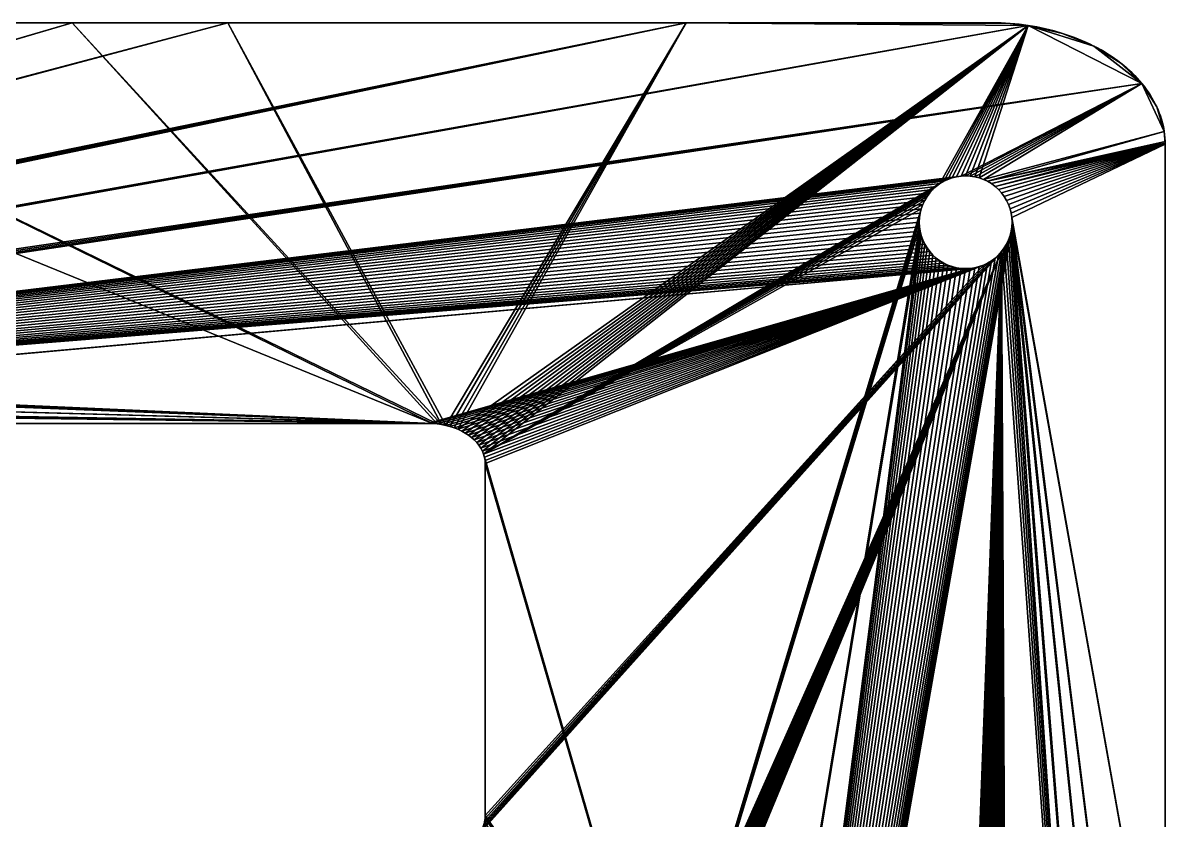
# Model space of a CAD drawing. Extents: x -56 to 56, y -42 to 42.
# Drawn here: x 19.22 to 56.15, y 16.61 to 42.4 of the extents above; entities that cross this region are included whole.
import ezdxf

# ---------------------------------------------------------------- set-up
doc = ezdxf.new("R2010")
doc.units = 0

msp = doc.modelspace()

# ---------------------------------------------------------------- linework, layer by layer
for points in [[(32.467, 29.437, 13), (-25.993, 32.032, 13), (0.718, 42.4, 13)], [(20.818, 42.4, 16), (5.998, 42.4, 16), (-23.25, 29.524, 16)], [(20.818, 42.4, 16), (-23.25, 29.524, 16), (-23.163, 29.431, 16)], [(25.843, 42.4, 16), (20.818, 42.4, 16), (-23.163, 29.431, 16)], [(25.843, 42.4, 16), (-23.163, 29.431, 16), (-23.084, 29.334, 16)], [(40.663, 42.4, 16), (25.843, 42.4, 16), (-23.084, 29.334, 16)], [(40.663, 42.4, 16), (-23.084, 29.334, 16), (-23.015, 29.235, 16)], [(40.663, 42.4, 16), (-23.015, 29.235, 16), (-22.955, 29.134, 16)], [(40.663, 42.4, 16), (-22.955, 29.134, 16), (-22.906, 29.031, 16)], [(51.718, 42.314, 16), (40.663, 42.4, 16), (-22.906, 29.031, 16)], [(51.718, 42.314, 16), (-22.906, 29.031, 16), (-22.868, 28.928, 16)], [(55.4, 40.436, 16), (51.718, 42.314, 16), (-22.868, 28.928, 16)], [(32.467, 29.437, 13), (0.718, 42.4, 13), (5.998, 42.4, 13)], [(20.818, 42.4, 13), (5.998, 42.4, 13), (5.998, 42.4, 16)], [(20.818, 42.4, 13), (5.998, 42.4, 16), (20.818, 42.4, 16)], [(32.611, 29.425, 13), (32.467, 29.437, 13), (5.998, 42.4, 13)], [(32.611, 29.425, 13), (5.998, 42.4, 13), (20.818, 42.4, 13)], [(25.843, 42.4, 16), (25.843, 42.4, 13), (20.818, 42.4, 13)], [(25.843, 42.4, 16), (20.818, 42.4, 13), (20.818, 42.4, 16)], [(32.753, 29.405, 13), (32.611, 29.425, 13), (20.818, 42.4, 13)], [(32.753, 29.405, 13), (20.818, 42.4, 13), (25.843, 42.4, 13)], [(40.663, 42.4, 13), (25.843, 42.4, 13), (25.843, 42.4, 16)], [(40.663, 42.4, 13), (25.843, 42.4, 16), (40.663, 42.4, 16)], [(32.893, 29.377, 13), (32.753, 29.405, 13), (25.843, 42.4, 13)], [(32.893, 29.377, 13), (25.843, 42.4, 13), (40.663, 42.4, 13)], [(33.029, 29.342, 13), (32.893, 29.377, 13), (40.663, 42.4, 13)], [(33.16, 29.299, 13), (33.029, 29.342, 13), (40.663, 42.4, 13)], [(33.287, 29.25, 13), (33.16, 29.299, 13), (40.663, 42.4, 13)], [(33.287, 29.25, 13), (40.663, 42.4, 13), (51.718, 42.314, 13)], [(33.407, 29.193, 13), (33.287, 29.25, 13), (51.718, 42.314, 13)], [(33.521, 29.13, 13), (33.407, 29.193, 13), (51.718, 42.314, 13)], [(33.628, 29.061, 13), (33.521, 29.13, 13), (51.718, 42.314, 13)], [(33.726, 28.986, 13), (33.628, 29.061, 13), (51.718, 42.314, 13)], [(33.816, 28.906, 13), (33.726, 28.986, 13), (51.718, 42.314, 13)], [(33.896, 28.822, 13), (33.816, 28.906, 13), (51.718, 42.314, 13)], [(33.967, 28.733, 13), (33.896, 28.822, 13), (51.718, 42.314, 13)], [(34.028, 28.64, 13), (33.967, 28.733, 13), (51.718, 42.314, 13)], [(34.078, 28.545, 13), (34.028, 28.64, 13), (51.718, 42.314, 13)], [(34.117, 28.447, 13), (34.078, 28.545, 13), (51.718, 42.314, 13)], [(34.117, 28.447, 13), (51.718, 42.314, 13), (48.867, 37.197, 13)], [(50.554, 42.4, 13), (40.663, 42.4, 13), (40.663, 42.4, 16)], [(50.554, 42.4, 13), (40.663, 42.4, 16), (50.554, 42.4, 16)], [(40.663, 42.4, 13), (50.554, 42.4, 13), (50.701, 42.399, 13)], [(40.663, 42.4, 13), (50.701, 42.399, 13), (50.847, 42.395, 13)], [(40.663, 42.4, 13), (50.847, 42.395, 13), (51.139, 42.378, 13)], [(40.663, 42.4, 13), (51.139, 42.378, 13), (51.718, 42.314, 13)], [(50.701, 42.399, 16), (50.554, 42.4, 16), (40.663, 42.4, 16)], [(50.847, 42.395, 16), (50.701, 42.399, 16), (40.663, 42.4, 16)], [(51.139, 42.378, 16), (50.847, 42.395, 16), (40.663, 42.4, 16)], [(51.718, 42.314, 16), (51.139, 42.378, 16), (40.663, 42.4, 16)], [(51.718, 42.314, 13), (48.993, 37.273, 13), (48.867, 37.197, 13)], [(51.718, 42.314, 13), (49.126, 37.336, 13), (48.993, 37.273, 13)], [(51.718, 42.314, 13), (49.265, 37.385, 13), (49.126, 37.336, 13)], [(51.718, 42.314, 13), (49.407, 37.421, 13), (49.265, 37.385, 13)], [(51.718, 42.314, 13), (49.553, 37.443, 13), (49.407, 37.421, 13)], [(51.718, 42.314, 13), (49.7, 37.45, 13), (49.553, 37.443, 13)], [(51.718, 42.314, 13), (49.847, 37.443, 13), (49.7, 37.45, 13)], [(51.718, 42.314, 13), (49.993, 37.421, 13), (49.847, 37.443, 13)], [(51.718, 42.314, 13), (50.135, 37.385, 13), (49.993, 37.421, 13)], [(51.718, 42.314, 13), (55.4, 40.436, 13), (50.135, 37.385, 13)], [(50.554, 42.4, 16), (50.701, 42.399, 16), (50.701, 42.399, 13)], [(50.554, 42.4, 16), (50.701, 42.399, 13), (50.554, 42.4, 13)], [(50.701, 42.399, 16), (50.847, 42.395, 16), (50.847, 42.395, 13)], [(50.701, 42.399, 16), (50.847, 42.395, 13), (50.701, 42.399, 13)], [(50.847, 42.395, 16), (50.993, 42.388, 16), (50.993, 42.388, 13)], [(50.847, 42.395, 16), (50.993, 42.388, 13), (50.847, 42.395, 13)], [(50.847, 42.395, 13), (50.993, 42.388, 13), (51.139, 42.378, 13)], [(51.139, 42.378, 16), (50.993, 42.388, 16), (50.847, 42.395, 16)], [(50.993, 42.388, 16), (51.139, 42.378, 16), (51.139, 42.378, 13)], [(50.993, 42.388, 16), (51.139, 42.378, 13), (50.993, 42.388, 13)], [(51.139, 42.378, 16), (51.285, 42.366, 16), (51.285, 42.366, 13)], [(51.139, 42.378, 16), (51.285, 42.366, 13), (51.139, 42.378, 13)], [(51.139, 42.378, 13), (51.285, 42.366, 13), (51.43, 42.352, 13)], [(51.139, 42.378, 13), (51.43, 42.352, 13), (51.718, 42.314, 13)], [(51.43, 42.352, 16), (51.285, 42.366, 16), (51.139, 42.378, 16)], [(51.718, 42.314, 16), (51.43, 42.352, 16), (51.139, 42.378, 16)], [(51.285, 42.366, 16), (51.43, 42.352, 16), (51.43, 42.352, 13)], [(51.285, 42.366, 16), (51.43, 42.352, 13), (51.285, 42.366, 13)], [(51.43, 42.352, 16), (51.574, 42.334, 16), (51.574, 42.334, 13)], [(51.43, 42.352, 16), (51.574, 42.334, 13), (51.43, 42.352, 13)], [(51.43, 42.352, 13), (51.574, 42.334, 13), (51.718, 42.314, 13)], [(51.718, 42.314, 16), (51.574, 42.334, 16), (51.43, 42.352, 16)], [(51.574, 42.334, 16), (51.718, 42.314, 16), (51.718, 42.314, 13)], [(51.574, 42.334, 16), (51.718, 42.314, 13), (51.574, 42.334, 13)], [(51.718, 42.314, 16), (51.861, 42.291, 16), (51.861, 42.291, 13)], [(51.718, 42.314, 16), (51.861, 42.291, 13), (51.718, 42.314, 13)], [(51.718, 42.314, 13), (51.861, 42.291, 13), (52.003, 42.266, 13)], [(51.718, 42.314, 13), (52.003, 42.266, 13), (52.283, 42.208, 13)], [(51.718, 42.314, 13), (52.283, 42.208, 13), (52.83, 42.06, 13)], [(51.718, 42.314, 13), (52.83, 42.06, 13), (53.843, 41.65, 13)], [(51.718, 42.314, 13), (53.843, 41.65, 13), (55.4, 40.436, 13)], [(52.003, 42.266, 16), (51.861, 42.291, 16), (51.718, 42.314, 16)], [(52.283, 42.208, 16), (52.003, 42.266, 16), (51.718, 42.314, 16)], [(52.83, 42.06, 16), (52.283, 42.208, 16), (51.718, 42.314, 16)], [(53.843, 41.65, 16), (52.83, 42.06, 16), (51.718, 42.314, 16)], [(55.4, 40.436, 16), (53.843, 41.65, 16), (51.718, 42.314, 16)], [(51.861, 42.291, 16), (52.003, 42.266, 16), (52.003, 42.266, 13)], [(51.861, 42.291, 16), (52.003, 42.266, 13), (51.861, 42.291, 13)], [(52.003, 42.266, 16), (52.144, 42.238, 16), (52.144, 42.238, 13)], [(52.003, 42.266, 16), (52.144, 42.238, 13), (52.003, 42.266, 13)], [(52.003, 42.266, 13), (52.144, 42.238, 13), (52.283, 42.208, 13)], [(52.283, 42.208, 16), (52.144, 42.238, 16), (52.003, 42.266, 16)], [(52.144, 42.238, 16), (52.283, 42.208, 16), (52.283, 42.208, 13)], [(52.144, 42.238, 16), (52.283, 42.208, 13), (52.144, 42.238, 13)], [(52.283, 42.208, 16), (52.422, 42.175, 16), (52.422, 42.175, 13)], [(52.283, 42.208, 16), (52.422, 42.175, 13), (52.283, 42.208, 13)], [(52.283, 42.208, 13), (52.422, 42.175, 13), (52.56, 42.139, 13)], [(52.283, 42.208, 13), (52.56, 42.139, 13), (52.83, 42.06, 13)], [(52.56, 42.139, 16), (52.422, 42.175, 16), (52.283, 42.208, 16)], [(52.83, 42.06, 16), (52.56, 42.139, 16), (52.283, 42.208, 16)], [(52.422, 42.175, 16), (52.56, 42.139, 16), (52.56, 42.139, 13)], [(52.422, 42.175, 16), (52.56, 42.139, 13), (52.422, 42.175, 13)], [(52.56, 42.139, 16), (52.696, 42.101, 16), (52.696, 42.101, 13)], [(52.56, 42.139, 16), (52.696, 42.101, 13), (52.56, 42.139, 13)], [(52.56, 42.139, 13), (52.696, 42.101, 13), (52.83, 42.06, 13)], [(52.83, 42.06, 16), (52.696, 42.101, 16), (52.56, 42.139, 16)], [(52.696, 42.101, 16), (52.83, 42.06, 16), (52.83, 42.06, 13)], [(52.696, 42.101, 16), (52.83, 42.06, 13), (52.696, 42.101, 13)], [(52.83, 42.06, 16), (52.963, 42.017, 16), (52.963, 42.017, 13)], [(52.83, 42.06, 16), (52.963, 42.017, 13), (52.83, 42.06, 13)], [(52.83, 42.06, 13), (52.963, 42.017, 13), (53.095, 41.972, 13)], [(52.83, 42.06, 13), (53.095, 41.972, 13), (53.352, 41.874, 13)], [(52.83, 42.06, 13), (53.352, 41.874, 13), (53.843, 41.65, 13)], [(53.095, 41.972, 16), (52.963, 42.017, 16), (52.83, 42.06, 16)], [(53.352, 41.874, 16), (53.095, 41.972, 16), (52.83, 42.06, 16)], [(53.843, 41.65, 16), (53.352, 41.874, 16), (52.83, 42.06, 16)], [(52.963, 42.017, 16), (53.095, 41.972, 16), (53.095, 41.972, 13)], [(52.963, 42.017, 16), (53.095, 41.972, 13), (52.963, 42.017, 13)], [(53.095, 41.972, 16), (53.224, 41.924, 16), (53.224, 41.924, 13)], [(53.095, 41.972, 16), (53.224, 41.924, 13), (53.095, 41.972, 13)], [(53.095, 41.972, 13), (53.224, 41.924, 13), (53.352, 41.874, 13)], [(53.352, 41.874, 16), (53.224, 41.924, 16), (53.095, 41.972, 16)], [(53.224, 41.924, 16), (53.352, 41.874, 16), (53.352, 41.874, 13)], [(53.224, 41.924, 16), (53.352, 41.874, 13), (53.224, 41.924, 13)], [(53.352, 41.874, 16), (53.478, 41.821, 16), (53.478, 41.821, 13)], [(53.352, 41.874, 16), (53.478, 41.821, 13), (53.352, 41.874, 13)], [(53.352, 41.874, 13), (53.478, 41.821, 13), (53.602, 41.766, 13)], [(53.352, 41.874, 13), (53.602, 41.766, 13), (53.843, 41.65, 13)], [(53.602, 41.766, 16), (53.478, 41.821, 16), (53.352, 41.874, 16)], [(53.843, 41.65, 16), (53.602, 41.766, 16), (53.352, 41.874, 16)], [(53.478, 41.821, 16), (53.602, 41.766, 16), (53.602, 41.766, 13)], [(53.478, 41.821, 16), (53.602, 41.766, 13), (53.478, 41.821, 13)], [(53.602, 41.766, 16), (53.724, 41.709, 16), (53.724, 41.709, 13)], [(53.602, 41.766, 16), (53.724, 41.709, 13), (53.602, 41.766, 13)], [(53.602, 41.766, 13), (53.724, 41.709, 13), (53.843, 41.65, 13)], [(53.843, 41.65, 16), (53.724, 41.709, 16), (53.602, 41.766, 16)], [(53.724, 41.709, 16), (53.843, 41.65, 16), (53.843, 41.65, 13)], [(53.724, 41.709, 16), (53.843, 41.65, 13), (53.724, 41.709, 13)], [(53.843, 41.65, 16), (53.961, 41.588, 16), (53.961, 41.588, 13)], [(53.843, 41.65, 16), (53.961, 41.588, 13), (53.843, 41.65, 13)], [(53.843, 41.65, 13), (53.961, 41.588, 13), (54.076, 41.525, 13)], [(53.843, 41.65, 13), (54.076, 41.525, 13), (54.299, 41.391, 13)], [(53.843, 41.65, 13), (54.299, 41.391, 13), (54.713, 41.1, 13)], [(53.843, 41.65, 13), (54.713, 41.1, 13), (55.4, 40.436, 13)], [(54.076, 41.525, 16), (53.961, 41.588, 16), (53.843, 41.65, 16)], [(54.299, 41.391, 16), (54.076, 41.525, 16), (53.843, 41.65, 16)], [(54.713, 41.1, 16), (54.299, 41.391, 16), (53.843, 41.65, 16)], [(55.4, 40.436, 16), (54.713, 41.1, 16), (53.843, 41.65, 16)], [(53.961, 41.588, 16), (54.076, 41.525, 16), (54.076, 41.525, 13)], [(53.961, 41.588, 16), (54.076, 41.525, 13), (53.961, 41.588, 13)], [(54.076, 41.525, 16), (54.188, 41.459, 16), (54.188, 41.459, 13)], [(54.076, 41.525, 16), (54.188, 41.459, 13), (54.076, 41.525, 13)], [(54.076, 41.525, 13), (54.188, 41.459, 13), (54.299, 41.391, 13)], [(54.299, 41.391, 16), (54.188, 41.459, 16), (54.076, 41.525, 16)], [(54.188, 41.459, 16), (54.299, 41.391, 16), (54.299, 41.391, 13)], [(54.188, 41.459, 16), (54.299, 41.391, 13), (54.188, 41.459, 13)], [(54.299, 41.391, 16), (54.406, 41.321, 16), (54.406, 41.321, 13)], [(54.299, 41.391, 16), (54.406, 41.321, 13), (54.299, 41.391, 13)], [(54.299, 41.391, 13), (54.406, 41.321, 13), (54.511, 41.249, 13)], [(54.299, 41.391, 13), (54.511, 41.249, 13), (54.713, 41.1, 13)], [(54.511, 41.249, 16), (54.406, 41.321, 16), (54.299, 41.391, 16)], [(54.713, 41.1, 16), (54.511, 41.249, 16), (54.299, 41.391, 16)], [(54.406, 41.321, 16), (54.511, 41.249, 16), (54.511, 41.249, 13)], [(54.406, 41.321, 16), (54.511, 41.249, 13), (54.406, 41.321, 13)], [(54.511, 41.249, 13), (54.511, 41.249, 16), (54.613, 41.176, 16)], [(54.511, 41.249, 13), (54.613, 41.176, 16), (54.613, 41.176, 13)], [(54.511, 41.249, 13), (54.613, 41.176, 13), (54.713, 41.1, 13)], [(54.713, 41.1, 16), (54.613, 41.176, 16), (54.511, 41.249, 16)], [(54.613, 41.176, 13), (54.613, 41.176, 16), (54.713, 41.1, 16)], [(54.613, 41.176, 13), (54.713, 41.1, 16), (54.713, 41.1, 13)], [(54.713, 41.1, 13), (54.713, 41.1, 16), (54.809, 41.023, 16)], [(54.713, 41.1, 13), (54.809, 41.023, 16), (54.809, 41.023, 13)], [(54.713, 41.1, 13), (54.809, 41.023, 13), (54.903, 40.944, 13)], [(54.713, 41.1, 13), (54.903, 40.944, 13), (55.081, 40.781, 13)], [(54.713, 41.1, 13), (55.081, 40.781, 13), (55.4, 40.436, 13)], [(54.903, 40.944, 16), (54.809, 41.023, 16), (54.713, 41.1, 16)], [(55.081, 40.781, 16), (54.903, 40.944, 16), (54.713, 41.1, 16)], [(55.4, 40.436, 16), (55.081, 40.781, 16), (54.713, 41.1, 16)], [(54.809, 41.023, 13), (54.809, 41.023, 16), (54.903, 40.944, 16)], [(54.809, 41.023, 13), (54.903, 40.944, 16), (54.903, 40.944, 13)], [(54.903, 40.944, 13), (54.903, 40.944, 16), (54.994, 40.863, 16)], [(54.903, 40.944, 13), (54.994, 40.863, 16), (54.994, 40.863, 13)], [(54.903, 40.944, 13), (54.994, 40.863, 13), (55.081, 40.781, 13)], [(55.081, 40.781, 16), (54.994, 40.863, 16), (54.903, 40.944, 16)], [(54.994, 40.863, 13), (54.994, 40.863, 16), (55.081, 40.781, 16)], [(54.994, 40.863, 13), (55.081, 40.781, 16), (55.081, 40.781, 13)], [(55.081, 40.781, 13), (55.081, 40.781, 16), (55.166, 40.697, 16)], [(55.081, 40.781, 13), (55.166, 40.697, 16), (55.166, 40.697, 13)], [(55.081, 40.781, 13), (55.166, 40.697, 13), (55.247, 40.611, 13)], [(55.081, 40.781, 13), (55.247, 40.611, 13), (55.4, 40.436, 13)], [(55.247, 40.611, 16), (55.166, 40.697, 16), (55.081, 40.781, 16)], [(55.4, 40.436, 16), (55.247, 40.611, 16), (55.081, 40.781, 16)], [(55.166, 40.697, 13), (55.166, 40.697, 16), (55.247, 40.611, 16)], [(55.166, 40.697, 13), (55.247, 40.611, 16), (55.247, 40.611, 13)], [(55.4, 40.436, 16), (-22.868, 28.928, 16), (-22.84, 28.824, 16)], [(55.4, 40.436, 16), (-22.84, 28.824, 16), (-22.823, 28.72, 16)], [(55.4, 40.436, 16), (-22.823, 28.72, 16), (-22.818, 28.618, 16)], [(49.553, 37.443, 16), (55.4, 40.436, 16), (-22.818, 28.618, 16)], [(49.553, 37.443, 16), (49.7, 37.45, 16), (55.4, 40.436, 16)], [(49.7, 37.45, 16), (49.847, 37.443, 16), (55.4, 40.436, 16)], [(49.847, 37.443, 16), (49.993, 37.421, 16), (55.4, 40.436, 16)], [(49.993, 37.421, 16), (50.135, 37.385, 16), (55.4, 40.436, 16)], [(55.4, 40.436, 13), (50.274, 37.336, 13), (50.135, 37.385, 13)], [(50.135, 37.385, 16), (50.274, 37.336, 16), (55.4, 40.436, 16)], [(55.4, 40.436, 13), (56.119, 38.882, 13), (50.274, 37.336, 13)], [(50.274, 37.336, 16), (56.119, 38.882, 16), (55.4, 40.436, 16)], [(55.247, 40.611, 13), (55.247, 40.611, 16), (55.325, 40.524, 16)], [(55.247, 40.611, 13), (55.325, 40.524, 16), (55.325, 40.524, 13)], [(55.247, 40.611, 13), (55.325, 40.524, 13), (55.4, 40.436, 13)], [(55.4, 40.436, 16), (55.325, 40.524, 16), (55.247, 40.611, 16)], [(55.325, 40.524, 13), (55.325, 40.524, 16), (55.4, 40.436, 16)], [(55.325, 40.524, 13), (55.4, 40.436, 16), (55.4, 40.436, 13)], [(55.4, 40.436, 13), (55.4, 40.436, 16), (55.472, 40.346, 16)], [(55.4, 40.436, 13), (55.472, 40.346, 16), (55.472, 40.346, 13)], [(55.4, 40.436, 13), (55.472, 40.346, 13), (55.54, 40.255, 13)], [(55.4, 40.436, 13), (55.54, 40.255, 13), (55.666, 40.069, 13)], [(55.4, 40.436, 13), (55.666, 40.069, 13), (55.876, 39.685, 13)], [(55.4, 40.436, 13), (55.876, 39.685, 13), (56.119, 38.882, 13)], [(55.54, 40.255, 16), (55.472, 40.346, 16), (55.4, 40.436, 16)], [(55.666, 40.069, 16), (55.54, 40.255, 16), (55.4, 40.436, 16)], [(55.876, 39.685, 16), (55.666, 40.069, 16), (55.4, 40.436, 16)], [(56.119, 38.882, 16), (55.876, 39.685, 16), (55.4, 40.436, 16)], [(55.472, 40.346, 13), (55.472, 40.346, 16), (55.54, 40.255, 16)], [(55.472, 40.346, 13), (55.54, 40.255, 16), (55.54, 40.255, 13)], [(55.54, 40.255, 13), (55.54, 40.255, 16), (55.605, 40.163, 16)], [(55.54, 40.255, 13), (55.605, 40.163, 16), (55.605, 40.163, 13)], [(55.54, 40.255, 13), (55.605, 40.163, 13), (55.666, 40.069, 13)], [(55.666, 40.069, 16), (55.605, 40.163, 16), (55.54, 40.255, 16)], [(55.605, 40.163, 13), (55.605, 40.163, 16), (55.666, 40.069, 16)], [(55.605, 40.163, 13), (55.666, 40.069, 16), (55.666, 40.069, 13)], [(55.666, 40.069, 13), (55.666, 40.069, 16), (55.724, 39.975, 16)], [(55.666, 40.069, 13), (55.724, 39.975, 16), (55.724, 39.975, 13)], [(55.666, 40.069, 13), (55.724, 39.975, 13), (55.778, 39.879, 13)], [(55.666, 40.069, 13), (55.778, 39.879, 13), (55.876, 39.685, 13)], [(55.778, 39.879, 16), (55.724, 39.975, 16), (55.666, 40.069, 16)], [(55.876, 39.685, 16), (55.778, 39.879, 16), (55.666, 40.069, 16)], [(55.724, 39.975, 13), (55.724, 39.975, 16), (55.778, 39.879, 16)], [(55.724, 39.975, 13), (55.778, 39.879, 16), (55.778, 39.879, 13)], [(55.778, 39.879, 13), (55.778, 39.879, 16), (55.829, 39.783, 16)], [(55.778, 39.879, 13), (55.829, 39.783, 16), (55.829, 39.783, 13)], [(55.778, 39.879, 13), (55.829, 39.783, 13), (55.876, 39.685, 13)], [(55.876, 39.685, 16), (55.829, 39.783, 16), (55.778, 39.879, 16)], [(55.829, 39.783, 13), (55.829, 39.783, 16), (55.876, 39.685, 16)], [(55.829, 39.783, 13), (55.876, 39.685, 16), (55.876, 39.685, 13)], [(55.876, 39.685, 13), (55.876, 39.685, 16), (55.92, 39.587, 16)], [(55.876, 39.685, 13), (55.92, 39.587, 16), (55.92, 39.587, 13)], [(55.876, 39.685, 13), (55.92, 39.587, 13), (55.959, 39.488, 13)], [(55.876, 39.685, 13), (55.959, 39.488, 13), (56.028, 39.288, 13)], [(55.876, 39.685, 13), (56.028, 39.288, 13), (56.119, 38.882, 13)], [(55.959, 39.488, 16), (55.92, 39.587, 16), (55.876, 39.685, 16)], [(56.028, 39.288, 16), (55.959, 39.488, 16), (55.876, 39.685, 16)], [(56.119, 38.882, 16), (56.028, 39.288, 16), (55.876, 39.685, 16)], [(55.92, 39.587, 13), (55.92, 39.587, 16), (55.959, 39.488, 16)], [(55.92, 39.587, 13), (55.959, 39.488, 16), (55.959, 39.488, 13)], [(55.959, 39.488, 13), (55.959, 39.488, 16), (55.995, 39.389, 16)], [(55.959, 39.488, 13), (55.995, 39.389, 16), (55.995, 39.389, 13)], [(55.959, 39.488, 13), (55.995, 39.389, 13), (56.028, 39.288, 13)], [(56.028, 39.288, 16), (55.995, 39.389, 16), (55.959, 39.488, 16)], [(55.995, 39.389, 13), (55.995, 39.389, 16), (56.028, 39.288, 16)], [(55.995, 39.389, 13), (56.028, 39.288, 16), (56.028, 39.288, 13)], [(56.028, 39.288, 13), (56.028, 39.288, 16), (56.056, 39.187, 16)], [(56.028, 39.288, 13), (56.056, 39.187, 16), (56.056, 39.187, 13)], [(56.028, 39.288, 13), (56.056, 39.187, 13), (56.081, 39.086, 13)], [(56.028, 39.288, 13), (56.081, 39.086, 13), (56.119, 38.882, 13)], [(56.081, 39.086, 16), (56.056, 39.187, 16), (56.028, 39.288, 16)], [(56.119, 38.882, 16), (56.081, 39.086, 16), (56.028, 39.288, 16)], [(56.056, 39.187, 13), (56.056, 39.187, 16), (56.081, 39.086, 16)], [(56.056, 39.187, 13), (56.081, 39.086, 16), (56.081, 39.086, 13)], [(56.119, 38.882, 13), (50.407, 37.273, 13), (50.274, 37.336, 13)], [(50.274, 37.336, 16), (50.407, 37.273, 16), (56.119, 38.882, 16)], [(56.119, 38.882, 13), (56.148, 38.56, 13), (50.407, 37.273, 13)], [(50.407, 37.273, 16), (56.149, 38.502, 16), (56.119, 38.882, 16)], [(56.081, 39.086, 13), (56.081, 39.086, 16), (56.102, 38.984, 16)], [(56.081, 39.086, 13), (56.102, 38.984, 16), (56.102, 38.984, 13)], [(56.081, 39.086, 13), (56.102, 38.984, 13), (56.119, 38.882, 13)], [(56.119, 38.882, 16), (56.102, 38.984, 16), (56.081, 39.086, 16)], [(56.102, 38.984, 13), (56.102, 38.984, 16), (56.119, 38.882, 16)], [(56.102, 38.984, 13), (56.119, 38.882, 16), (56.119, 38.882, 13)], [(56.119, 38.882, 13), (56.119, 38.882, 16), (56.133, 38.78, 16)], [(56.119, 38.882, 13), (56.133, 38.78, 16), (56.133, 38.78, 13)], [(56.119, 38.882, 13), (56.133, 38.78, 13), (56.142, 38.677, 13)], [(56.119, 38.882, 13), (56.142, 38.677, 13), (56.148, 38.56, 13)], [(56.142, 38.677, 16), (56.133, 38.78, 16), (56.119, 38.882, 16)], [(56.149, 38.502, 16), (56.142, 38.677, 16), (56.119, 38.882, 16)], [(56.133, 38.78, 13), (56.133, 38.78, 16), (56.142, 38.677, 16)], [(56.133, 38.78, 13), (56.142, 38.677, 16), (56.142, 38.677, 13)], [(56.148, 38.56, 13), (50.533, 37.197, 13), (50.407, 37.273, 13)], [(50.407, 37.273, 16), (50.533, 37.197, 16), (56.149, 38.502, 16)], [(56.148, 38.56, 13), (50.652, 37.11, 13), (50.533, 37.197, 13)], [(50.533, 37.197, 16), (50.652, 37.11, 16), (56.149, 38.502, 16)], [(50.652, 37.11, 13), (56.148, 38.56, 13), (56.15, 38.472, 13)], [(56.15, 38.472, 16), (56.149, 38.502, 16), (50.652, 37.11, 16)], [(50.761, 37.011, 13), (50.652, 37.11, 13), (56.15, 38.472, 13)], [(56.15, 38.472, 16), (50.652, 37.11, 16), (50.761, 37.011, 16)], [(56.15, 38.472, 13), (50.859, 36.902, 13), (50.761, 37.011, 13)], [(50.761, 37.011, 16), (50.859, 36.902, 16), (56.15, 38.472, 16)], [(56.15, 38.472, 13), (50.947, 36.783, 13), (50.859, 36.902, 13)], [(50.859, 36.902, 16), (50.947, 36.783, 16), (56.15, 38.472, 16)], [(51.023, 36.657, 13), (50.947, 36.783, 13), (56.15, 38.472, 13)], [(56.15, 38.472, 16), (50.947, 36.783, 16), (51.023, 36.657, 16)], [(51.086, 36.524, 13), (51.023, 36.657, 13), (56.15, 38.472, 13)], [(56.15, 38.472, 16), (51.023, 36.657, 16), (51.086, 36.524, 16)], [(51.135, 36.385, 13), (51.086, 36.524, 13), (56.15, 38.472, 13)], [(56.15, 38.472, 16), (51.086, 36.524, 16), (51.135, 36.385, 16)], [(51.171, 36.243, 13), (51.135, 36.385, 13), (56.15, 38.472, 13)], [(56.15, 38.472, 16), (51.135, 36.385, 16), (51.171, 36.243, 16)], [(51.193, 36.097, 13), (51.171, 36.243, 13), (56.15, 38.472, 13)], [(56.15, 38.472, 16), (51.171, 36.243, 16), (51.193, 36.097, 16)], [(51.193, 36.097, 13), (56.15, 38.472, 13), (56.15, 8.264, 13)], [(56.15, 8.264, 16), (56.15, 38.472, 16), (51.193, 36.097, 16)], [(56.142, 38.677, 13), (56.142, 38.677, 16), (56.148, 38.574, 16)], [(56.142, 38.677, 13), (56.148, 38.574, 16), (56.148, 38.574, 13)], [(56.142, 38.677, 13), (56.148, 38.574, 13), (56.148, 38.56, 13)], [(56.149, 38.502, 16), (56.148, 38.574, 16), (56.142, 38.677, 16)], [(56.148, 38.56, 13), (56.148, 38.574, 13), (56.148, 38.574, 16)], [(56.148, 38.56, 13), (56.148, 38.574, 16), (56.149, 38.502, 16)], [(56.148, 38.56, 13), (56.149, 38.502, 16), (56.15, 38.472, 13)], [(56.149, 38.502, 16), (56.15, 38.472, 16), (56.15, 38.472, 13)], [(56.15, 8.264, 16), (56.15, 8.264, 13), (56.15, 38.472, 13)], [(56.15, 8.264, 16), (56.15, 38.472, 13), (56.15, 38.472, 16)], [(49.407, 37.421, 16), (49.553, 37.443, 16), (-22.818, 28.618, 16)], [(49.265, 37.385, 16), (49.407, 37.421, 16), (-22.818, 28.618, 16)], [(49.126, 37.336, 16), (49.265, 37.385, 16), (-22.818, 28.618, 16)], [(48.993, 37.273, 16), (49.126, 37.336, 16), (-22.818, 28.618, 16)], [(48.993, 37.273, 16), (48.993, 37.273, 13), (49.126, 37.336, 13)], [(48.993, 37.273, 16), (49.126, 37.336, 13), (49.126, 37.336, 16)], [(49.126, 37.336, 16), (49.126, 37.336, 13), (49.265, 37.385, 13)], [(49.126, 37.336, 16), (49.265, 37.385, 13), (49.265, 37.385, 16)], [(49.265, 37.385, 16), (49.265, 37.385, 13), (49.407, 37.421, 13)], [(49.265, 37.385, 16), (49.407, 37.421, 13), (49.407, 37.421, 16)], [(49.407, 37.421, 16), (49.407, 37.421, 13), (49.553, 37.443, 13)], [(49.407, 37.421, 16), (49.553, 37.443, 13), (49.553, 37.443, 16)], [(49.7, 37.45, 13), (49.7, 37.45, 16), (49.553, 37.443, 16)], [(49.7, 37.45, 13), (49.553, 37.443, 16), (49.553, 37.443, 13)], [(49.7, 37.45, 16), (49.7, 37.45, 13), (49.847, 37.443, 13)], [(49.7, 37.45, 16), (49.847, 37.443, 13), (49.847, 37.443, 16)], [(49.847, 37.443, 16), (49.847, 37.443, 13), (49.993, 37.421, 13)], [(49.847, 37.443, 16), (49.993, 37.421, 13), (49.993, 37.421, 16)], [(49.993, 37.421, 16), (49.993, 37.421, 13), (50.135, 37.385, 13)], [(49.993, 37.421, 16), (50.135, 37.385, 13), (50.135, 37.385, 16)], [(50.135, 37.385, 16), (50.135, 37.385, 13), (50.274, 37.336, 13)], [(50.135, 37.385, 16), (50.274, 37.336, 13), (50.274, 37.336, 16)], [(50.274, 37.336, 16), (50.274, 37.336, 13), (50.407, 37.273, 13)], [(50.274, 37.336, 16), (50.407, 37.273, 13), (50.407, 37.273, 16)], [(48.867, 37.197, 16), (48.993, 37.273, 16), (-22.818, 28.618, 16)], [(48.748, 37.11, 16), (48.867, 37.197, 16), (-22.818, 28.618, 16)], [(48.639, 37.011, 16), (48.748, 37.11, 16), (-22.818, 28.618, 16)], [(48.54, 36.902, 16), (48.639, 37.011, 16), (-22.818, 28.618, 16)], [(34.117, 28.447, 13), (48.867, 37.197, 13), (48.748, 37.11, 13)], [(34.117, 28.447, 13), (48.748, 37.11, 13), (48.639, 37.011, 13)], [(34.117, 28.447, 13), (48.639, 37.011, 13), (48.54, 36.902, 13)], [(48.54, 36.902, 16), (48.54, 36.902, 13), (48.639, 37.011, 13)], [(48.54, 36.902, 16), (48.639, 37.011, 13), (48.639, 37.011, 16)], [(48.639, 37.011, 16), (48.639, 37.011, 13), (48.748, 37.11, 13)], [(48.639, 37.011, 16), (48.748, 37.11, 13), (48.748, 37.11, 16)], [(48.748, 37.11, 16), (48.748, 37.11, 13), (48.867, 37.197, 13)], [(48.748, 37.11, 16), (48.867, 37.197, 13), (48.867, 37.197, 16)], [(48.867, 37.197, 16), (48.867, 37.197, 13), (48.993, 37.273, 13)], [(48.867, 37.197, 16), (48.993, 37.273, 13), (48.993, 37.273, 16)], [(50.407, 37.273, 16), (50.407, 37.273, 13), (50.533, 37.197, 13)], [(50.407, 37.273, 16), (50.533, 37.197, 13), (50.533, 37.197, 16)], [(50.533, 37.197, 16), (50.533, 37.197, 13), (50.652, 37.11, 13)], [(50.533, 37.197, 16), (50.652, 37.11, 13), (50.652, 37.11, 16)], [(50.652, 37.11, 16), (50.652, 37.11, 13), (50.761, 37.011, 13)], [(50.652, 37.11, 16), (50.761, 37.011, 13), (50.761, 37.011, 16)], [(50.761, 37.011, 16), (50.761, 37.011, 13), (50.859, 36.902, 13)], [(50.761, 37.011, 16), (50.859, 36.902, 13), (50.859, 36.902, 16)], [(48.453, 36.783, 16), (48.54, 36.902, 16), (-22.818, 28.618, 16)], [(48.377, 36.657, 16), (48.453, 36.783, 16), (-22.818, 28.618, 16)], [(48.314, 36.524, 16), (48.377, 36.657, 16), (-22.818, 28.618, 16)], [(34.117, 28.447, 13), (48.54, 36.902, 13), (48.453, 36.783, 13)], [(34.117, 28.447, 13), (48.453, 36.783, 13), (48.377, 36.657, 13)], [(34.117, 28.447, 13), (48.377, 36.657, 13), (48.314, 36.524, 13)], [(48.314, 36.524, 16), (48.314, 36.524, 13), (48.377, 36.657, 13)], [(48.314, 36.524, 16), (48.377, 36.657, 13), (48.377, 36.657, 16)], [(48.377, 36.657, 16), (48.377, 36.657, 13), (48.453, 36.783, 13)], [(48.377, 36.657, 16), (48.453, 36.783, 13), (48.453, 36.783, 16)], [(48.453, 36.783, 16), (48.453, 36.783, 13), (48.54, 36.902, 13)], [(48.453, 36.783, 16), (48.54, 36.902, 13), (48.54, 36.902, 16)], [(50.859, 36.902, 16), (50.859, 36.902, 13), (50.947, 36.783, 13)], [(50.859, 36.902, 16), (50.947, 36.783, 13), (50.947, 36.783, 16)], [(50.947, 36.783, 16), (50.947, 36.783, 13), (51.023, 36.657, 13)], [(50.947, 36.783, 16), (51.023, 36.657, 13), (51.023, 36.657, 16)], [(51.023, 36.657, 16), (51.023, 36.657, 13), (51.086, 36.524, 13)], [(51.023, 36.657, 16), (51.086, 36.524, 13), (51.086, 36.524, 16)], [(48.265, 36.385, 16), (48.314, 36.524, 16), (-22.818, 28.618, 16)], [(48.229, 36.243, 16), (48.265, 36.385, 16), (-22.818, 28.618, 16)], [(48.207, 36.097, 16), (48.229, 36.243, 16), (-22.818, 28.618, 16)], [(34.117, 28.447, 13), (48.314, 36.524, 13), (48.265, 36.385, 13)], [(39.892, 8.491, 13), (34.117, 28.447, 13), (48.265, 36.385, 13)], [(39.892, 8.491, 13), (48.265, 36.385, 13), (48.229, 36.243, 13)], [(39.902, 8.453, 13), (39.892, 8.491, 13), (48.229, 36.243, 13)], [(39.902, 8.453, 13), (48.229, 36.243, 13), (48.207, 36.097, 13)], [(48.229, 36.243, 13), (48.229, 36.243, 16), (48.207, 36.097, 16)], [(48.229, 36.243, 13), (48.207, 36.097, 16), (48.207, 36.097, 13)], [(48.229, 36.243, 16), (48.229, 36.243, 13), (48.265, 36.385, 13)], [(48.229, 36.243, 16), (48.265, 36.385, 13), (48.265, 36.385, 16)], [(48.265, 36.385, 16), (48.265, 36.385, 13), (48.314, 36.524, 13)], [(48.265, 36.385, 16), (48.314, 36.524, 13), (48.314, 36.524, 16)], [(51.086, 36.524, 16), (51.086, 36.524, 13), (51.135, 36.385, 13)], [(51.086, 36.524, 16), (51.135, 36.385, 13), (51.135, 36.385, 16)], [(51.135, 36.385, 16), (51.135, 36.385, 13), (51.171, 36.243, 13)], [(51.135, 36.385, 16), (51.171, 36.243, 13), (51.171, 36.243, 16)], [(51.171, 36.243, 16), (51.171, 36.243, 13), (51.193, 36.097, 13)], [(51.171, 36.243, 16), (51.193, 36.097, 13), (51.193, 36.097, 16)], [(48.2, 35.95, 16), (48.207, 36.097, 16), (-22.818, 28.618, 16)], [(48.207, 35.803, 16), (48.2, 35.95, 16), (-22.818, 28.618, 16)], [(39.909, 8.415, 13), (39.902, 8.453, 13), (48.207, 36.097, 13)], [(39.909, 8.415, 13), (48.207, 36.097, 13), (48.2, 35.95, 13)], [(39.911, 8.377, 13), (39.909, 8.415, 13), (48.2, 35.95, 13)], [(39.911, 8.377, 13), (48.2, 35.95, 13), (48.207, 35.803, 13)], [(48.2, 35.95, 16), (48.2, 35.95, 13), (48.207, 36.097, 13)], [(48.2, 35.95, 16), (48.207, 36.097, 13), (48.207, 36.097, 16)], [(48.207, 35.803, 16), (48.207, 35.803, 13), (48.2, 35.95, 13)], [(48.207, 35.803, 16), (48.2, 35.95, 13), (48.2, 35.95, 16)], [(51.193, 36.097, 16), (51.193, 36.097, 13), (51.2, 35.95, 13)], [(51.193, 36.097, 16), (51.2, 35.95, 13), (51.2, 35.95, 16)], [(51.2, 35.95, 13), (51.193, 36.097, 13), (56.15, 8.264, 13)], [(56.15, 8.264, 16), (51.193, 36.097, 16), (51.2, 35.95, 16)], [(51.2, 35.95, 16), (51.2, 35.95, 13), (51.193, 35.803, 13)], [(51.2, 35.95, 16), (51.193, 35.803, 13), (51.193, 35.803, 16)], [(51.193, 35.803, 13), (51.2, 35.95, 13), (56.15, -3.728, 13)], [(56.15, -3.728, 16), (51.2, 35.95, 16), (51.193, 35.803, 16)], [(51.2, 35.95, 13), (56.15, 8.264, 13), (56.15, -3.728, 13)], [(56.15, -3.728, 16), (56.15, 8.264, 16), (51.2, 35.95, 16)], [(48.229, 35.657, 16), (48.207, 35.803, 16), (-22.818, 28.618, 16)], [(48.265, 35.515, 16), (48.229, 35.657, 16), (-22.818, 28.618, 16)], [(48.314, 35.376, 16), (48.265, 35.515, 16), (-22.818, 28.618, 16)], [(40.253, -12.604, 13), (39.911, 8.377, 13), (48.207, 35.803, 13)], [(40.253, -12.604, 13), (48.207, 35.803, 13), (48.229, 35.657, 13)], [(40.253, -26.604, 13), (40.253, -12.604, 13), (48.229, 35.657, 13)], [(40.253, -26.604, 13), (48.229, 35.657, 13), (48.265, 35.515, 13)], [(40.253, -26.604, 13), (51.135, 35.515, 13), (51.171, 35.657, 13)], [(40.253, -26.604, 13), (51.171, 35.657, 13), (56.15, -27.014, 13)], [(40.253, -26.604, 13), (48.265, 35.515, 13), (48.314, 35.376, 13)], [(40.253, -26.604, 13), (51.086, 35.376, 13), (51.135, 35.515, 13)], [(48.229, 35.657, 16), (48.229, 35.657, 13), (48.207, 35.803, 13)], [(48.229, 35.657, 16), (48.207, 35.803, 13), (48.207, 35.803, 16)], [(48.265, 35.515, 16), (48.265, 35.515, 13), (48.229, 35.657, 13)], [(48.265, 35.515, 16), (48.229, 35.657, 13), (48.229, 35.657, 16)], [(48.314, 35.376, 16), (48.314, 35.376, 13), (48.265, 35.515, 13)], [(48.314, 35.376, 16), (48.265, 35.515, 13), (48.265, 35.515, 16)], [(51.135, 35.515, 16), (51.135, 35.515, 13), (51.086, 35.376, 13)], [(51.135, 35.515, 16), (51.086, 35.376, 13), (51.086, 35.376, 16)], [(56.15, -38.472, 16), (51.135, 35.515, 16), (51.086, 35.376, 16)], [(51.171, 35.657, 16), (51.171, 35.657, 13), (51.135, 35.515, 13)], [(51.171, 35.657, 16), (51.135, 35.515, 13), (51.135, 35.515, 16)], [(56.15, -27.014, 16), (51.171, 35.657, 16), (51.135, 35.515, 16)], [(56.15, -38.472, 16), (56.15, -27.014, 16), (51.135, 35.515, 16)], [(51.193, 35.803, 16), (51.193, 35.803, 13), (51.171, 35.657, 13)], [(51.193, 35.803, 16), (51.171, 35.657, 13), (51.171, 35.657, 16)], [(51.171, 35.657, 13), (51.193, 35.803, 13), (56.15, -12.194, 13)], [(56.15, -12.194, 16), (51.193, 35.803, 16), (51.171, 35.657, 16)], [(51.171, 35.657, 13), (56.15, -12.194, 13), (56.15, -27.014, 13)], [(56.15, -27.014, 16), (56.15, -12.194, 16), (51.171, 35.657, 16)], [(51.193, 35.803, 13), (56.15, -3.728, 13), (56.15, -12.194, 13)], [(56.15, -12.194, 16), (56.15, -3.728, 16), (51.193, 35.803, 16)], [(48.377, 35.243, 16), (48.314, 35.376, 16), (-22.818, 28.618, 16)], [(48.453, 35.117, 16), (48.377, 35.243, 16), (-22.818, 28.618, 16)], [(48.54, 34.998, 16), (48.453, 35.117, 16), (-22.818, 28.618, 16)], [(40.253, -26.604, 13), (48.314, 35.376, 13), (48.377, 35.243, 13)], [(40.253, -26.604, 13), (51.023, 35.243, 13), (51.086, 35.376, 13)], [(40.253, -26.604, 13), (48.377, 35.243, 13), (48.453, 35.117, 13)], [(40.253, -26.604, 13), (50.947, 35.117, 13), (51.023, 35.243, 13)], [(40.253, -26.604, 13), (48.453, 35.117, 13), (48.54, 34.998, 13)], [(40.253, -26.604, 13), (50.859, 34.998, 13), (50.947, 35.117, 13)], [(48.377, 35.243, 16), (48.377, 35.243, 13), (48.314, 35.376, 13)], [(48.377, 35.243, 16), (48.314, 35.376, 13), (48.314, 35.376, 16)], [(48.453, 35.117, 16), (48.453, 35.117, 13), (48.377, 35.243, 13)], [(48.453, 35.117, 16), (48.377, 35.243, 13), (48.377, 35.243, 16)], [(48.54, 34.998, 16), (48.54, 34.998, 13), (48.453, 35.117, 13)], [(48.54, 34.998, 16), (48.453, 35.117, 13), (48.453, 35.117, 16)], [(50.947, 35.117, 16), (50.947, 35.117, 13), (50.859, 34.998, 13)], [(50.947, 35.117, 16), (50.859, 34.998, 13), (50.859, 34.998, 16)], [(56.15, -38.472, 16), (50.947, 35.117, 16), (50.859, 34.998, 16)], [(51.023, 35.243, 16), (51.023, 35.243, 13), (50.947, 35.117, 13)], [(51.023, 35.243, 16), (50.947, 35.117, 13), (50.947, 35.117, 16)], [(56.15, -38.472, 16), (51.023, 35.243, 16), (50.947, 35.117, 16)], [(51.086, 35.376, 16), (51.086, 35.376, 13), (51.023, 35.243, 13)], [(51.086, 35.376, 16), (51.023, 35.243, 13), (51.023, 35.243, 16)], [(56.15, -38.472, 16), (51.086, 35.376, 16), (51.023, 35.243, 16)], [(48.639, 34.889, 16), (48.54, 34.998, 16), (-22.818, 28.618, 16)], [(48.748, 34.79, 16), (48.639, 34.889, 16), (-22.818, 28.618, 16)], [(48.867, 34.703, 16), (48.748, 34.79, 16), (-22.818, 28.618, 16)], [(50.859, 34.998, 16), (33.967, 16.169, 16), (33.896, 16.08, 16)], [(50.859, 34.998, 16), (33.896, 16.08, 16), (39.218, 8.863, 16)], [(50.859, 34.998, 16), (34.028, 16.261, 16), (33.967, 16.169, 16)], [(50.859, 34.998, 16), (50.761, 34.889, 16), (34.028, 16.261, 16)], [(50.761, 34.889, 16), (34.078, 16.357, 16), (34.028, 16.261, 16)], [(50.761, 34.889, 16), (50.652, 34.79, 16), (34.078, 16.357, 16)], [(50.652, 34.79, 16), (34.117, 16.455, 16), (34.078, 16.357, 16)], [(50.652, 34.79, 16), (50.533, 34.703, 16), (34.117, 16.455, 16)], [(50.859, 34.998, 16), (39.218, 8.863, 16), (39.273, 8.862, 16)], [(50.859, 34.998, 16), (39.273, 8.862, 16), (39.327, 8.857, 16)], [(50.859, 34.998, 16), (39.327, 8.857, 16), (39.38, 8.85, 16)], [(50.859, 34.998, 16), (39.38, 8.85, 16), (39.432, 8.839, 16)], [(50.859, 34.998, 16), (39.432, 8.839, 16), (39.483, 8.826, 16)], [(50.859, 34.998, 16), (39.483, 8.826, 16), (39.533, 8.81, 16)], [(50.859, 34.998, 16), (39.533, 8.81, 16), (39.58, 8.792, 16)], [(50.859, 34.998, 16), (39.58, 8.792, 16), (39.625, 8.77, 16)], [(50.859, 34.998, 16), (39.625, 8.77, 16), (39.668, 8.747, 16)], [(50.859, 34.998, 16), (39.668, 8.747, 16), (39.708, 8.721, 16)], [(50.859, 34.998, 16), (39.708, 8.721, 16), (39.745, 8.693, 16)], [(50.859, 34.998, 16), (39.745, 8.693, 16), (39.778, 8.663, 16)], [(50.859, 34.998, 16), (39.778, 8.663, 16), (39.809, 8.631, 16)], [(50.859, 34.998, 16), (39.809, 8.631, 16), (39.835, 8.598, 16)], [(50.859, 34.998, 16), (39.835, 8.598, 16), (39.858, 8.563, 16)], [(50.859, 34.998, 16), (39.858, 8.563, 16), (39.877, 8.527, 16)], [(50.859, 34.998, 16), (39.877, 8.527, 16), (39.892, 8.491, 16)], [(50.859, 34.998, 16), (39.892, 8.491, 16), (39.902, 8.453, 16)], [(50.859, 34.998, 16), (39.902, 8.453, 16), (39.909, 8.415, 16)], [(48.2, -35.95, 16), (50.859, 34.998, 16), (39.909, 8.415, 16)], [(40.253, -26.604, 13), (48.54, 34.998, 13), (48.639, 34.889, 13)], [(40.253, -26.604, 13), (50.761, 34.889, 13), (50.859, 34.998, 13)], [(40.253, -26.604, 13), (48.639, 34.889, 13), (48.748, 34.79, 13)], [(40.253, -26.604, 13), (50.652, 34.79, 13), (50.761, 34.889, 13)], [(40.253, -26.604, 13), (48.748, 34.79, 13), (48.867, 34.703, 13)], [(40.253, -26.604, 13), (50.533, 34.703, 13), (50.652, 34.79, 13)], [(48.2, -35.95, 16), (48.207, -35.803, 16), (50.859, 34.998, 16)], [(48.207, -35.803, 16), (48.229, -35.657, 16), (50.859, 34.998, 16)], [(48.229, -35.657, 16), (48.265, -35.515, 16), (50.859, 34.998, 16)], [(48.265, -35.515, 16), (48.314, -35.376, 16), (50.859, 34.998, 16)], [(48.314, -35.376, 16), (48.377, -35.243, 16), (50.859, 34.998, 16)], [(48.377, -35.243, 16), (48.453, -35.117, 16), (50.859, 34.998, 16)], [(48.453, -35.117, 16), (48.54, -34.998, 16), (50.859, 34.998, 16)], [(48.639, 34.889, 16), (48.639, 34.889, 13), (48.54, 34.998, 13)], [(48.639, 34.889, 16), (48.54, 34.998, 13), (48.54, 34.998, 16)], [(48.54, -34.998, 16), (48.639, -34.889, 16), (50.859, 34.998, 16)], [(48.639, -34.889, 16), (48.748, -34.79, 16), (50.859, 34.998, 16)], [(48.748, 34.79, 16), (48.748, 34.79, 13), (48.639, 34.889, 13)], [(48.748, 34.79, 16), (48.639, 34.889, 13), (48.639, 34.889, 16)], [(48.748, -34.79, 16), (48.867, -34.703, 16), (50.859, 34.998, 16)], [(48.867, 34.703, 16), (48.867, 34.703, 13), (48.748, 34.79, 13)], [(48.867, 34.703, 16), (48.748, 34.79, 13), (48.748, 34.79, 16)], [(48.867, -34.703, 16), (48.993, -34.627, 16), (50.859, 34.998, 16)], [(48.993, -34.627, 16), (49.126, -34.564, 16), (50.859, 34.998, 16)], [(49.126, -34.564, 16), (49.265, -34.515, 16), (50.859, 34.998, 16)], [(49.265, -34.515, 16), (49.407, -34.479, 16), (50.859, 34.998, 16)], [(49.407, -34.479, 16), (49.553, -34.457, 16), (50.859, 34.998, 16)], [(49.553, -34.457, 16), (49.7, -34.45, 16), (50.859, 34.998, 16)], [(49.7, -34.45, 16), (49.847, -34.457, 16), (50.859, 34.998, 16)], [(49.847, -34.457, 16), (49.993, -34.479, 16), (50.859, 34.998, 16)], [(49.993, -34.479, 16), (50.135, -34.515, 16), (50.859, 34.998, 16)], [(50.135, -34.515, 16), (50.274, -34.564, 16), (50.859, 34.998, 16)], [(50.274, -34.564, 16), (50.407, -34.627, 16), (50.859, 34.998, 16)], [(50.407, -34.627, 16), (50.533, -34.703, 16), (50.859, 34.998, 16)], [(50.533, -34.703, 16), (50.652, -34.79, 16), (50.859, 34.998, 16)], [(50.652, 34.79, 16), (50.652, 34.79, 13), (50.533, 34.703, 13)], [(50.652, 34.79, 16), (50.533, 34.703, 13), (50.533, 34.703, 16)], [(50.652, -34.79, 16), (50.761, -34.889, 16), (50.859, 34.998, 16)], [(50.761, 34.889, 16), (50.761, 34.889, 13), (50.652, 34.79, 13)], [(50.761, 34.889, 16), (50.652, 34.79, 13), (50.652, 34.79, 16)], [(50.859, 34.998, 16), (50.859, 34.998, 13), (50.761, 34.889, 13)], [(50.859, 34.998, 16), (50.761, 34.889, 13), (50.761, 34.889, 16)], [(50.761, -34.889, 16), (50.859, -34.998, 16), (50.859, 34.998, 16)], [(51.2, -35.95, 16), (56.15, -38.472, 16), (50.859, 34.998, 16)], [(51.193, -35.803, 16), (51.2, -35.95, 16), (50.859, 34.998, 16)], [(51.171, -35.657, 16), (51.193, -35.803, 16), (50.859, 34.998, 16)], [(51.135, -35.515, 16), (51.171, -35.657, 16), (50.859, 34.998, 16)], [(51.086, -35.376, 16), (51.135, -35.515, 16), (50.859, 34.998, 16)], [(51.023, -35.243, 16), (51.086, -35.376, 16), (50.859, 34.998, 16)], [(50.947, -35.117, 16), (51.023, -35.243, 16), (50.859, 34.998, 16)], [(50.859, -34.998, 16), (50.947, -35.117, 16), (50.859, 34.998, 16)], [(48.993, 34.627, 16), (48.867, 34.703, 16), (-22.818, 28.618, 16)], [(49.126, 34.564, 16), (48.993, 34.627, 16), (-22.818, 28.618, 16)], [(49.265, 34.515, 16), (49.126, 34.564, 16), (-22.818, 28.618, 16)], [(49.407, 34.479, 16), (49.265, 34.515, 16), (-22.818, 28.618, 16)], [(49.553, 34.457, 16), (49.407, 34.479, 16), (-22.818, 28.618, 16)], [(49.7, 34.45, 16), (49.553, 34.457, 16), (-22.818, 28.618, 16)], [(49.847, 34.457, 16), (49.7, 34.45, 16), (-22.818, 28.618, 16)], [(49.847, 34.457, 16), (-22.818, 28.618, 16), (-5.911, 29.437, 16)], [(49.847, 34.457, 16), (-5.911, 29.437, 16), (-5.766, 29.441, 16)], [(49.847, 34.457, 16), (-5.766, 29.441, 16), (32.322, 29.441, 16)], [(49.847, 34.457, 16), (32.322, 29.441, 16), (32.467, 29.437, 16)], [(49.993, 34.479, 16), (49.847, 34.457, 16), (32.467, 29.437, 16)], [(49.993, 34.479, 16), (32.467, 29.437, 16), (32.611, 29.425, 16)], [(50.135, 34.515, 16), (49.993, 34.479, 16), (32.611, 29.425, 16)], [(50.135, 34.515, 16), (32.611, 29.425, 16), (32.753, 29.405, 16)], [(50.135, 34.515, 16), (32.753, 29.405, 16), (32.893, 29.377, 16)], [(50.135, 34.515, 16), (32.893, 29.377, 16), (33.029, 29.342, 16)], [(50.135, 34.515, 16), (33.029, 29.342, 16), (33.16, 29.299, 16)], [(50.135, 34.515, 16), (33.16, 29.299, 16), (33.287, 29.25, 16)], [(50.135, 34.515, 16), (33.287, 29.25, 16), (33.407, 29.193, 16)], [(50.135, 34.515, 16), (33.407, 29.193, 16), (33.521, 29.13, 16)], [(50.135, 34.515, 16), (33.521, 29.13, 16), (33.628, 29.061, 16)], [(50.135, 34.515, 16), (33.628, 29.061, 16), (33.726, 28.986, 16)], [(50.135, 34.515, 16), (33.726, 28.986, 16), (33.816, 28.906, 16)], [(50.135, 34.515, 16), (33.816, 28.906, 16), (33.896, 28.822, 16)], [(50.135, 34.515, 16), (33.896, 28.822, 16), (33.967, 28.733, 16)], [(50.135, 34.515, 16), (33.967, 28.733, 16), (34.028, 28.64, 16)], [(50.274, 34.564, 16), (50.135, 34.515, 16), (34.028, 28.64, 16)], [(50.274, 34.564, 16), (34.028, 28.64, 16), (34.078, 28.545, 16)], [(50.274, 34.564, 16), (34.078, 28.545, 16), (34.117, 28.447, 16)], [(50.533, 34.703, 16), (34.146, 16.555, 16), (34.117, 16.455, 16)], [(50.274, 34.564, 16), (34.117, 28.447, 16), (34.146, 28.347, 16)], [(50.533, 34.703, 16), (50.407, 34.627, 16), (34.146, 16.555, 16)], [(50.407, 34.627, 16), (34.163, 16.656, 16), (34.146, 16.555, 16)], [(50.274, 34.564, 16), (34.146, 28.347, 16), (34.163, 28.246, 16)], [(50.407, 34.627, 16), (50.274, 34.564, 16), (34.163, 16.656, 16)], [(50.274, 34.564, 16), (34.163, 28.246, 16), (34.168, 28.145, 16)], [(50.274, 34.564, 16), (34.168, 16.757, 16), (34.163, 16.656, 16)], [(50.274, 34.564, 16), (34.168, 28.145, 16), (34.168, 16.757, 16)], [(40.253, -26.604, 13), (48.867, 34.703, 13), (48.993, 34.627, 13)], [(40.253, -26.604, 13), (50.407, 34.627, 13), (50.533, 34.703, 13)], [(40.253, -26.604, 13), (48.993, 34.627, 13), (49.126, 34.564, 13)], [(40.253, -26.604, 13), (50.274, 34.564, 13), (50.407, 34.627, 13)], [(40.253, -26.604, 13), (49.126, 34.564, 13), (49.265, 34.515, 13)], [(40.253, -26.604, 13), (50.135, 34.515, 13), (50.274, 34.564, 13)], [(40.253, -26.604, 13), (49.265, 34.515, 13), (49.407, 34.479, 13)], [(40.253, -26.604, 13), (49.993, 34.479, 13), (50.135, 34.515, 13)], [(40.253, -26.604, 13), (49.407, 34.479, 13), (49.553, 34.457, 13)], [(40.253, -26.604, 13), (49.847, 34.457, 13), (49.993, 34.479, 13)], [(40.253, -26.604, 13), (49.553, 34.457, 13), (49.7, 34.45, 13)], [(40.253, -26.604, 13), (49.7, 34.45, 13), (49.847, 34.457, 13)], [(48.993, 34.627, 16), (48.993, 34.627, 13), (48.867, 34.703, 13)], [(48.993, 34.627, 16), (48.867, 34.703, 13), (48.867, 34.703, 16)], [(49.126, 34.564, 16), (49.126, 34.564, 13), (48.993, 34.627, 13)], [(49.126, 34.564, 16), (48.993, 34.627, 13), (48.993, 34.627, 16)], [(49.265, 34.515, 16), (49.265, 34.515, 13), (49.126, 34.564, 13)], [(49.265, 34.515, 16), (49.126, 34.564, 13), (49.126, 34.564, 16)], [(49.407, 34.479, 16), (49.407, 34.479, 13), (49.265, 34.515, 13)], [(49.407, 34.479, 16), (49.265, 34.515, 13), (49.265, 34.515, 16)], [(49.553, 34.457, 16), (49.553, 34.457, 13), (49.407, 34.479, 13)], [(49.553, 34.457, 16), (49.407, 34.479, 13), (49.407, 34.479, 16)], [(49.7, 34.45, 16), (49.7, 34.45, 13), (49.553, 34.457, 13)], [(49.7, 34.45, 16), (49.553, 34.457, 13), (49.553, 34.457, 16)], [(49.847, 34.457, 16), (49.847, 34.457, 13), (49.7, 34.45, 13)], [(49.847, 34.457, 16), (49.7, 34.45, 13), (49.7, 34.45, 16)], [(49.993, 34.479, 16), (49.993, 34.479, 13), (49.847, 34.457, 13)], [(49.993, 34.479, 16), (49.847, 34.457, 13), (49.847, 34.457, 16)], [(50.135, 34.515, 16), (50.135, 34.515, 13), (49.993, 34.479, 13)], [(50.135, 34.515, 16), (49.993, 34.479, 13), (49.993, 34.479, 16)], [(50.274, 34.564, 16), (50.274, 34.564, 13), (50.135, 34.515, 13)], [(50.274, 34.564, 16), (50.135, 34.515, 13), (50.135, 34.515, 16)], [(50.407, 34.627, 16), (50.407, 34.627, 13), (50.274, 34.564, 13)], [(50.407, 34.627, 16), (50.274, 34.564, 13), (50.274, 34.564, 16)], [(50.533, 34.703, 16), (50.533, 34.703, 13), (50.407, 34.627, 13)], [(50.533, 34.703, 16), (50.407, 34.627, 13), (50.407, 34.627, 16)], [(32.467, 29.437, 13), (-26.279, 31.755, 13), (-26.255, 31.762, 13)], [(32.467, 29.437, 13), (-26.255, 31.762, 13), (-26.23, 31.77, 13)], [(32.467, 29.437, 13), (-26.23, 31.77, 13), (-26.207, 31.779, 13)], [(32.467, 29.437, 13), (-26.207, 31.779, 13), (-26.184, 31.79, 13)], [(32.467, 29.437, 13), (-26.184, 31.79, 13), (-26.161, 31.801, 13)], [(32.467, 29.437, 13), (-26.161, 31.801, 13), (-26.14, 31.814, 13)], [(32.467, 29.437, 13), (-26.14, 31.814, 13), (-26.12, 31.827, 13)], [(32.467, 29.437, 13), (-26.12, 31.827, 13), (-26.101, 31.841, 13)], [(32.467, 29.437, 13), (-26.101, 31.841, 13), (-26.083, 31.857, 13)], [(32.467, 29.437, 13), (-26.083, 31.857, 13), (-26.067, 31.872, 13)], [(32.467, 29.437, 13), (-26.067, 31.872, 13), (-26.052, 31.889, 13)], [(32.467, 29.437, 13), (-26.052, 31.889, 13), (-26.038, 31.906, 13)], [(32.467, 29.437, 13), (-26.038, 31.906, 13), (-26.027, 31.924, 13)], [(32.467, 29.437, 13), (-26.027, 31.924, 13), (-26.016, 31.941, 13)], [(32.467, 29.437, 13), (-26.016, 31.941, 13), (-26.008, 31.96, 13)], [(32.467, 29.437, 13), (-26.008, 31.96, 13), (-26.002, 31.978, 13)], [(32.467, 29.437, 13), (-26.002, 31.978, 13), (-25.997, 31.996, 13)], [(32.467, 29.437, 13), (-25.997, 31.996, 13), (-25.994, 32.014, 13)], [(32.467, 29.437, 13), (-25.994, 32.014, 13), (-25.993, 32.032, 13)], [(32.467, 29.437, 13), (-26.478, 31.075, 13), (-26.304, 31.75, 13)], [(32.467, 29.437, 13), (-26.304, 31.75, 13), (-26.279, 31.755, 13)], [(32.322, 29.441, 13), (-25.629, 30.429, 13), (-26.478, 31.075, 13)], [(32.467, 29.437, 13), (32.322, 29.441, 13), (-26.478, 31.075, 13)], [(32.322, 29.441, 13), (-25.08, 30.253, 13), (-25.629, 30.429, 13)], [(32.322, 29.441, 13), (-24.624, 30.182, 13), (-25.08, 30.253, 13)], [(32.322, 29.441, 13), (-24.482, 30.157, 13), (-24.624, 30.182, 13)], [(32.322, 29.441, 13), (-5.766, 29.441, 13), (-24.482, 30.157, 13)], [(-5.766, 29.441, 16), (-5.766, 29.441, 13), (32.322, 29.441, 13)], [(-5.766, 29.441, 16), (32.322, 29.441, 13), (32.322, 29.441, 16)], [(32.322, 29.441, 16), (32.322, 29.441, 13), (32.467, 29.437, 13)], [(32.322, 29.441, 16), (32.467, 29.437, 13), (32.467, 29.437, 16)], [(32.467, 29.437, 16), (32.467, 29.437, 13), (32.611, 29.425, 13)], [(32.467, 29.437, 16), (32.611, 29.425, 13), (32.611, 29.425, 16)], [(32.611, 29.425, 16), (32.611, 29.425, 13), (32.753, 29.405, 13)], [(32.611, 29.425, 16), (32.753, 29.405, 13), (32.753, 29.405, 16)], [(32.753, 29.405, 16), (32.753, 29.405, 13), (32.893, 29.377, 13)], [(32.753, 29.405, 16), (32.893, 29.377, 13), (32.893, 29.377, 16)], [(32.893, 29.377, 16), (32.893, 29.377, 13), (33.029, 29.342, 13)], [(32.893, 29.377, 16), (33.029, 29.342, 13), (33.029, 29.342, 16)], [(33.029, 29.342, 16), (33.029, 29.342, 13), (33.16, 29.299, 13)], [(33.029, 29.342, 16), (33.16, 29.299, 13), (33.16, 29.299, 16)], [(33.16, 29.299, 16), (33.16, 29.299, 13), (33.287, 29.25, 13)], [(33.16, 29.299, 16), (33.287, 29.25, 13), (33.287, 29.25, 16)], [(33.287, 29.25, 16), (33.287, 29.25, 13), (33.407, 29.193, 13)], [(33.287, 29.25, 16), (33.407, 29.193, 13), (33.407, 29.193, 16)], [(33.407, 29.193, 16), (33.407, 29.193, 13), (33.521, 29.13, 13)], [(33.407, 29.193, 16), (33.521, 29.13, 13), (33.521, 29.13, 16)], [(33.521, 29.13, 16), (33.521, 29.13, 13), (33.628, 29.061, 13)], [(33.521, 29.13, 16), (33.628, 29.061, 13), (33.628, 29.061, 16)], [(33.628, 29.061, 13), (33.726, 28.986, 13), (33.726, 28.986, 16)], [(33.628, 29.061, 13), (33.726, 28.986, 16), (33.628, 29.061, 16)], [(33.726, 28.986, 13), (33.816, 28.906, 13), (33.816, 28.906, 16)], [(33.726, 28.986, 13), (33.816, 28.906, 16), (33.726, 28.986, 16)], [(33.816, 28.906, 13), (33.896, 28.822, 13), (33.896, 28.822, 16)], [(33.816, 28.906, 13), (33.896, 28.822, 16), (33.816, 28.906, 16)], [(33.896, 28.822, 13), (33.967, 28.733, 13), (33.967, 28.733, 16)], [(33.896, 28.822, 13), (33.967, 28.733, 16), (33.896, 28.822, 16)], [(33.967, 28.733, 13), (34.028, 28.64, 13), (34.028, 28.64, 16)], [(33.967, 28.733, 13), (34.028, 28.64, 16), (33.967, 28.733, 16)], [(34.028, 28.64, 13), (34.078, 28.545, 13), (34.078, 28.545, 16)], [(34.028, 28.64, 13), (34.078, 28.545, 16), (34.028, 28.64, 16)], [(34.078, 28.545, 13), (34.117, 28.447, 13), (34.117, 28.447, 16)], [(34.078, 28.545, 13), (34.117, 28.447, 16), (34.078, 28.545, 16)], [(34.117, 28.447, 13), (34.146, 28.347, 13), (34.146, 28.347, 16)], [(34.117, 28.447, 13), (34.146, 28.347, 16), (34.117, 28.447, 16)], [(39.892, 8.491, 13), (34.146, 28.347, 13), (34.117, 28.447, 13)], [(34.146, 28.347, 13), (34.163, 28.246, 13), (34.163, 28.246, 16)], [(34.146, 28.347, 13), (34.163, 28.246, 16), (34.146, 28.347, 16)], [(39.877, 8.527, 13), (34.163, 28.246, 13), (34.146, 28.347, 13)], [(39.892, 8.491, 13), (39.877, 8.527, 13), (34.146, 28.347, 13)], [(34.168, 28.145, 16), (34.163, 28.246, 16), (34.163, 28.246, 13)], [(34.168, 28.145, 16), (34.163, 28.246, 13), (34.168, 28.145, 13)], [(39.858, 8.563, 13), (34.168, 28.145, 13), (34.163, 28.246, 13)], [(39.877, 8.527, 13), (39.858, 8.563, 13), (34.163, 28.246, 13)], [(34.168, 28.145, 13), (34.168, 16.757, 13), (34.168, 16.757, 16)], [(34.168, 28.145, 13), (34.168, 16.757, 16), (34.168, 28.145, 16)], [(39.835, 8.598, 13), (34.168, 16.757, 13), (34.168, 28.145, 13)], [(39.858, 8.563, 13), (39.835, 8.598, 13), (34.168, 28.145, 13)], [(34.163, 16.656, 13), (34.146, 16.555, 13), (34.146, 16.555, 16)], [(34.163, 16.656, 13), (34.146, 16.555, 16), (34.163, 16.656, 16)], [(39.835, 8.598, 13), (34.146, 16.555, 13), (34.163, 16.656, 13)], [(34.168, 16.757, 13), (34.163, 16.656, 13), (34.163, 16.656, 16)], [(34.168, 16.757, 13), (34.163, 16.656, 16), (34.168, 16.757, 16)], [(39.835, 8.598, 13), (34.163, 16.656, 13), (34.168, 16.757, 13)]]:
    msp.add_3dface(points)

doc.saveas('drawing.dxf')
